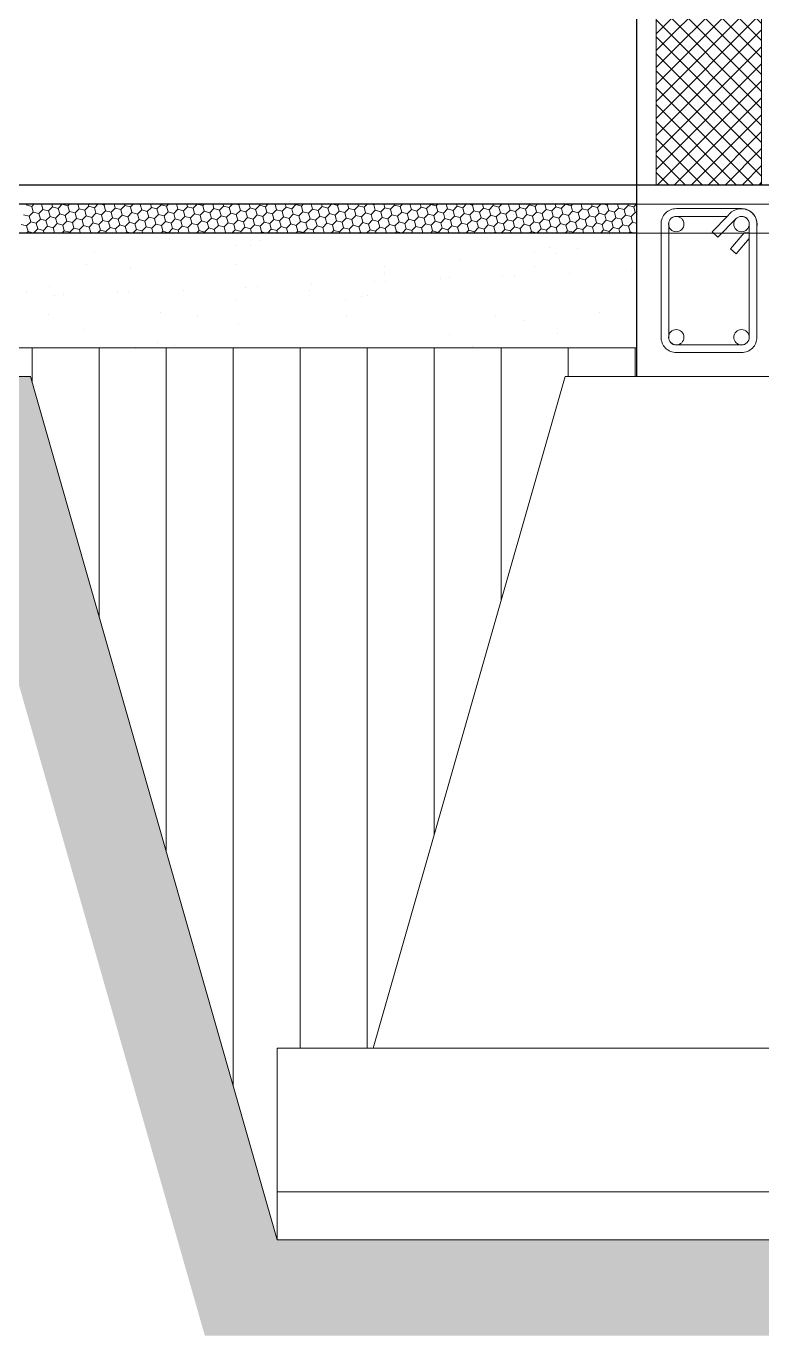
# Model space of a CAD drawing. Header units: millimetres. Extents: x -12161372 to 46643, y -9506984 to 15358.
# Drawn here: x 35106 to 35182.7, y 4065.6 to 4202.1 of the extents above; entities that cross this region are included whole.
import ezdxf

# ---------------------------------------------------------------- set-up
doc = ezdxf.new("R2010")
doc.units = ezdxf.units.MM
for name, color, linetype, lineweight in [('as', 7, 'Continuous', 0), ('bata', 249, 'Continuous', 9), ('detail balok', 7, 'Continuous', 9), ('dinding', 110, 'Continuous', 9), ('pondasi', 7, 'Continuous', 13)]:
    doc.layers.add(name, color=color, linetype=linetype, lineweight=lineweight)
doc.layers.add('NOITHAT', color=21, linetype='Continuous')
doc.layers.add('sloof', color=7, linetype='Continuous')

# ---------------------------------------------------------------- blocks, each defined once
blk = doc.blocks.new('*U171')
h = blk.add_hatch()
h.set_pattern_fill('ANSI37', color=256, scale=10)
h.set_pattern_definition([(45, (0, -112.2057), (-0.88388348, 0.88388348), []), (135, (0, -112.2057), (-0.88388348, -0.88388348), [])])
h.paths.add_polyline_path([(-12037.03, 6544.72), (-12026.03, 6544.72), (-12026.03, 6564.72), (-12037.03, 6564.72)])
at = {"layer": 'bata'}
blk.add_lwpolyline([(-12037.03, 6544.72), (-12037.03, 6564.72), (-12026.03, 6564.72), (-12026.03, 6544.72)], close=True, dxfattribs=at)
at = {"layer": 'dinding'}
blk.add_lwpolyline([(-12039.03, 6544.72), (-12039.03, 6564.72), (-12024.03, 6564.72), (-12024.03, 6544.72)], close=True, dxfattribs=at)

msp = doc.modelspace()

# ---------------------------------------------------------------- hatches: boundary and pattern name
at = {"layer": 'pondasi', "ltscale": 10}
h = msp.add_hatch(dxfattribs=at)
h.set_pattern_fill('AR-PARQ1', color=256, scale=0.07)
h.set_pattern_definition([(90, (0, 1661.965), (-21.336, 21.336), [21.336, -21.336]), (90, (3.556, 1661.965), (-21.336, 21.336), [21.336, -21.336]), (90, (7.112, 1661.965), (-21.336, 21.336), [21.336, -21.336]), (90, (10.668, 1661.965), (-21.336, 21.336), [21.336, -21.336]), (90, (14.224, 1661.965), (-21.336, 21.336), [21.336, -21.336]), (90, (17.78, 1661.965), (-21.336, 21.336), [21.336, -21.336]), (90, (21.336, 1661.965), (-21.336, 21.336), [21.336, -21.336]), (0, (0, 1683.3), (21.336, -21.336), [21.336, -21.336]), (0, (0, 1686.857), (21.336, -21.336), [21.336, -21.336]), (0, (0, 1690.413), (21.336, -21.336), [21.336, -21.336]), (0, (0, 1693.969), (21.336, -21.336), [21.336, -21.336]), (0, (0, 1697.525), (21.336, -21.336), [21.336, -21.336]), (0, (0, 1701.08), (21.336, -21.336), [21.336, -21.336]), (0, (0, 1704.637), (21.336, -21.336), [21.336, -21.336])])
h.paths.add_polyline_path([(33999.66, 4075.56), (33999.66, 4065.56), (34059.703, 4065.56), (34085.417, 4155.56), (34213.826, 4155.56), (34239.54, 4065.56), (34344.626, 4065.56), (34370.34, 4155.56), (34513.903, 4155.56), (34539.617, 4065.56), (34644.703, 4065.56), (34670.417, 4155.56), (34813.903, 4155.56), (34839.617, 4065.56), (34944.703, 4065.56), (34970.417, 4155.56), (35098.903, 4155.56), (35124.617, 4065.56), (35229.703, 4065.56), (35263.589, 4185.56), (35253.589, 4185.56), (35222.16, 4075.56), (35132.16, 4075.56), (35106.446, 4165.56), (34962.874, 4165.56), (34937.16, 4075.56), (34847.16, 4075.56), (34821.446, 4165.56), (34662.874, 4165.56), (34637.16, 4075.56), (34547.16, 4075.56), (34521.446, 4165.56), (34362.797, 4165.56), (34337.083, 4075.56), (34247.083, 4075.56), (34221.369, 4165.56), (34077.874, 4165.56), (34052.16, 4075.56)])
h.paths.add_polyline_path([(33932.137, 4180.641), (33932.056, 4180.56), (33932.16, 4180.56)])
h = msp.add_hatch(dxfattribs=at)
h.set_pattern_fill('ANSI31', color=256, scale=2.2, angle=45)
h.set_pattern_definition([(90, (0, 1661.965), (-6.985, 9e-16), [])])
h.paths.add_polyline_path([(35132.16, 4075.56), (35132.16, 4095.56), (35142.16, 4095.56), (35162.16, 4165.56), (35169.66, 4165.56), (35169.66, 4168.56), (34899.66, 4168.56), (34899.66, 4165.56), (34907.16, 4165.56), (34927.16, 4095.56), (34937.16, 4095.56), (34937.16, 4075.56), (34962.874, 4165.56), (35106.446, 4165.56)])
h.paths.add_polyline_path([(35248.732, 4168.56), (35184.66, 4168.56), (35184.66, 4165.56), (35192.16, 4165.56), (35212.16, 4095.56), (35222.16, 4095.56), (35222.16, 4075.56)])
h.paths.add_polyline_path([(34847.16, 4075.56), (34847.16, 4095.56), (34857.16, 4095.56), (34877.16, 4165.56), (34884.66, 4165.56), (34884.66, 4168.56), (34599.66, 4168.56), (34599.66, 4165.56), (34607.16, 4165.56), (34627.16, 4095.56), (34637.16, 4095.56), (34637.16, 4075.56), (34662.874, 4165.56), (34821.446, 4165.56)])
h.paths.add_polyline_path([(34299.583, 4168.56), (34299.583, 4165.56), (34307.083, 4165.56), (34327.083, 4095.56), (34337.083, 4095.56), (34337.083, 4075.56), (34362.797, 4165.56), (34521.446, 4165.56), (34547.16, 4075.56), (34547.16, 4095.56), (34557.16, 4095.56), (34577.16, 4165.56), (34584.66, 4165.56), (34584.66, 4168.56)])
h.paths.add_polyline_path([(34247.083, 4075.56), (34247.083, 4095.56), (34257.083, 4095.56), (34277.083, 4165.56), (34284.583, 4165.56), (34284.583, 4168.56), (34014.66, 4168.56), (34014.66, 4165.56), (34022.16, 4165.56), (34042.16, 4095.56), (34052.16, 4095.56), (34052.16, 4075.56), (34077.874, 4165.56), (34221.369, 4165.56)])

# ---------------------------------------------------------------- linework, layer by layer
at = {"layer": 'as', "ltscale": 10}
for p, q in [((35169.66, 4185.56), (35169.66, 4406.717)), ((35179.143, 4182.304), (35177.508, 4180.662)), ((35179.974, 4182.004), (35178.075, 4180.097)), ((35177.508, 4180.662), (35178.075, 4180.097)), ((35180.842, 4180.56), (35179.398, 4178.875)), ((35181.368, 4179.945), (35180.005, 4178.354)), ((35180.005, 4178.354), (35179.398, 4178.875)), ((35106.446, 4165.56), (35132.16, 4075.56)), ((35162.16, 4165.56), (35142.16, 4095.56)), ((35162.16, 4165.56), (35192.16, 4165.56)), ((35222.16, 4095.56), (35132.16, 4095.56)), ((35132.16, 4095.56), (35132.16, 4075.56)), ((35142.16, 4095.56), (35212.16, 4095.56)), ((35132.16, 4080.56), (35222.16, 4080.56)), ((35132.16, 4075.56), (35222.16, 4075.56))]:
    msp.add_line(p, q, dxfattribs=at)
msp.add_lwpolyline([(35171.16, 4185.56), (35169.66, 4185.56), (35169.66, 4165.56), (35184.66, 4165.56), (35184.66, 4185.56), (35183.16, 4185.56)], dxfattribs=at)
msp.add_lwpolyline([(35180.568, 4183.068), (35173.768, 4183.068, 0.4142136), (35172.168, 4181.468), (35172.168, 4169.668, 0.4142136), (35173.768, 4168.068), (35180.568, 4168.068, 0.4142136), (35182.168, 4169.668), (35182.168, 4181.468, 0.4142136)], format="xyb", close=True, dxfattribs=at)
msp.add_lwpolyline([(35179.108, 4182.268), (35173.768, 4182.268, 0.4142136), (35172.968, 4181.468), (35172.968, 4169.668, 0.4142136), (35173.768, 4168.868), (35180.568, 4168.868, 0.4142136), (35181.368, 4169.668), (35181.368, 4181.468, 0.4142136), (35180.568, 4182.268)], format="xyb", dxfattribs=at)
for centre in [(35173.76, 4181.46), (35180.56, 4181.46), (35180.56, 4181.46), (35173.76, 4169.66), (35180.56, 4169.66)]:
    msp.add_circle(centre, 0.8, dxfattribs=at)
msp.add_arc((35180.537, 4181.414), 1.653, 350.61438, 147.43804, dxfattribs=at)
at = {"layer": 'detail balok', "ltscale": 10}
for p, q in [((34167.169, 4185.521), (36929.482, 4185.521)), ((34898.16, 4185.56), (35171.16, 4185.56)), ((34599.66, 4183.521), (36929.482, 4183.521)), ((34899.66, 4183.56), (35169.66, 4183.56)), ((34599.66, 4180.521), (36929.482, 4180.521)), ((34899.66, 4180.56), (35169.66, 4180.56)), ((35180.842, 4180.56), (35181.368, 4180.56)), ((34899.66, 4168.56), (35169.66, 4168.56))]:
    msp.add_line(p, q, dxfattribs=at)
at = {"layer": 'NOITHAT', "ltscale": 10}
msp.add_line((35169.66, 4165.56), (35169.66, 4985.56), dxfattribs=at)
at = {"layer": 'pondasi', "ltscale": 10}
for p, q in [((35106.571, 4183.295), (35105.989, 4183.451)), ((35106.571, 4183.295), (35106.836, 4183.56)), ((35107.737, 4182.983), (35107.582, 4183.56)), ((35108.746, 4183.253), (35108.664, 4183.56)), ((35109.329, 4183.097), (35109.755, 4183.524)), ((35109.755, 4183.524), (35109.746, 4183.56)), ((35110.338, 4183.368), (35109.755, 4183.524)), ((35110.338, 4183.368), (35110.53, 4183.56)), ((35110.494, 4182.785), (35110.338, 4183.368)), ((35111.503, 4183.055), (35111.368, 4183.56)), ((35112.086, 4182.899), (35112.513, 4183.326)), ((35112.513, 4183.326), (35112.45, 4183.56)), ((35113.095, 4183.17), (35112.513, 4183.326)), ((35113.095, 4183.17), (35113.485, 4183.56)), ((35114.105, 4183.44), (35113.659, 4183.56)), ((35114.105, 4183.44), (35114.224, 4183.56)), ((35114.261, 4182.857), (35114.105, 4183.44)), ((35115.27, 4183.128), (35115.154, 4183.56)), ((35115.853, 4182.972), (35116.279, 4183.398)), ((35116.279, 4183.398), (35116.236, 4183.56)), ((35116.862, 4183.242), (35116.279, 4183.398)), ((35116.862, 4183.242), (35117.179, 4183.56)), ((35117.871, 4183.513), (35117.696, 4183.56)), ((35117.871, 4183.513), (35117.918, 4183.56)), ((35118.027, 4182.93), (35117.871, 4183.513)), ((35119.037, 4183.2), (35118.94, 4183.56)), ((35119.619, 4183.044), (35120.046, 4183.471)), ((35120.046, 4183.471), (35120.022, 4183.56)), ((35120.629, 4183.315), (35120.046, 4183.471)), ((35120.629, 4183.315), (35120.873, 4183.56)), ((35121.794, 4183.002), (35121.645, 4183.56)), ((35122.803, 4183.273), (35122.726, 4183.56)), ((35123.386, 4183.117), (35123.812, 4183.543)), ((35123.812, 4183.543), (35123.808, 4183.56)), ((35124.395, 4183.387), (35123.812, 4183.543)), ((35124.395, 4183.387), (35124.568, 4183.56)), ((35124.551, 4182.804), (35124.395, 4183.387)), ((35125.56, 4183.075), (35125.431, 4183.56)), ((35126.143, 4182.919), (35126.57, 4183.345)), ((35126.57, 4183.345), (35126.512, 4183.56)), ((35127.153, 4183.189), (35126.57, 4183.345)), ((35127.152, 4183.189), (35127.523, 4183.56)), ((35128.162, 4183.46), (35127.788, 4183.56)), ((35128.162, 4183.46), (35128.262, 4183.56)), ((35128.318, 4182.877), (35128.162, 4183.46)), ((35129.327, 4183.147), (35129.217, 4183.56)), ((35129.91, 4182.991), (35130.336, 4183.418)), ((35130.336, 4183.418), (35130.298, 4183.56)), ((35130.919, 4183.262), (35130.336, 4183.418)), ((35130.919, 4183.262), (35131.217, 4183.56)), ((35131.928, 4183.532), (35131.825, 4183.56)), ((35131.928, 4183.532), (35131.956, 4183.56)), ((35132.084, 4182.949), (35131.928, 4183.532)), ((35133.094, 4183.22), (35133.003, 4183.56)), ((35133.676, 4183.064), (35134.103, 4183.49)), ((35134.103, 4183.49), (35134.084, 4183.56)), ((35134.686, 4183.334), (35134.103, 4183.49)), ((35134.686, 4183.334), (35134.911, 4183.56)), ((35134.842, 4182.751), (35134.686, 4183.334)), ((35135.851, 4183.022), (35135.707, 4183.56)), ((35136.86, 4183.292), (35136.789, 4183.56)), ((35137.443, 4183.136), (35137.866, 4183.56)), ((35138.452, 4183.406), (35137.881, 4183.56)), ((35138.452, 4183.407), (35138.605, 4183.56)), ((35138.608, 4182.824), (35138.452, 4183.406)), ((35139.618, 4183.094), (35139.493, 4183.56)), ((35140.2, 4182.938), (35140.627, 4183.365)), ((35140.627, 4183.365), (35140.575, 4183.56)), ((35141.21, 4183.209), (35140.627, 4183.365)), ((35141.21, 4183.209), (35141.561, 4183.56)), ((35142.219, 4183.479), (35141.918, 4183.56)), ((35142.219, 4183.479), (35142.299, 4183.56)), ((35142.375, 4182.896), (35142.219, 4183.479)), ((35143.384, 4183.167), (35143.279, 4183.56)), ((35143.967, 4183.011), (35144.394, 4183.437)), ((35144.393, 4183.437), (35144.361, 4183.56)), ((35144.976, 4183.281), (35144.394, 4183.437)), ((35144.976, 4183.281), (35145.255, 4183.56)), ((35145.986, 4183.551), (35145.955, 4183.56)), ((35145.985, 4183.552), (35145.994, 4183.56)), ((35146.142, 4182.969), (35145.985, 4183.551)), ((35147.151, 4183.239), (35147.065, 4183.56)), ((35147.734, 4183.083), (35148.16, 4183.51)), ((35148.16, 4183.51), (35148.147, 4183.56)), ((35148.743, 4183.353), (35148.16, 4183.51)), ((35148.743, 4183.354), (35148.949, 4183.56)), ((35148.899, 4182.771), (35148.743, 4183.353)), ((35149.908, 4183.041), (35149.769, 4183.56)), ((35150.917, 4183.312), (35150.851, 4183.56)), ((35151.5, 4183.156), (35151.904, 4183.56)), ((35152.509, 4183.426), (35152.01, 4183.56)), ((35152.509, 4183.426), (35152.643, 4183.56)), ((35152.665, 4182.843), (35152.509, 4183.426)), ((35153.675, 4183.114), (35153.555, 4183.56)), ((35154.257, 4182.958), (35154.684, 4183.384)), ((35154.684, 4183.384), (35154.637, 4183.56)), ((35155.267, 4183.228), (35154.684, 4183.384)), ((35155.267, 4183.228), (35155.598, 4183.56)), ((35156.276, 4183.498), (35156.047, 4183.56)), ((35156.276, 4183.498), (35156.337, 4183.56)), ((35156.432, 4182.916), (35156.276, 4183.498)), ((35157.441, 4183.186), (35157.341, 4183.56)), ((35158.024, 4183.03), (35158.451, 4183.457)), ((35158.451, 4183.457), (35158.423, 4183.56)), ((35159.033, 4183.3), (35158.451, 4183.457)), ((35159.033, 4183.301), (35159.292, 4183.56)), ((35160.199, 4182.988), (35160.046, 4183.56)), ((35161.208, 4183.259), (35161.127, 4183.56)), ((35161.791, 4183.103), (35162.217, 4183.529)), ((35162.217, 4183.529), (35162.209, 4183.56)), ((35162.8, 4183.373), (35162.217, 4183.529)), ((35162.8, 4183.373), (35162.987, 4183.56)), ((35162.956, 4182.79), (35162.8, 4183.373)), ((35163.965, 4183.061), (35163.832, 4183.56)), ((35164.548, 4182.905), (35164.975, 4183.331)), ((35164.975, 4183.331), (35164.913, 4183.56)), ((35165.557, 4183.175), (35164.975, 4183.331)), ((35165.557, 4183.175), (35165.942, 4183.56)), ((35166.567, 4183.445), (35166.14, 4183.56)), ((35166.723, 4182.863), (35166.566, 4183.445)), ((35166.567, 4183.445), (35166.681, 4183.56)), ((35167.732, 4183.133), (35167.618, 4183.56)), ((35168.315, 4182.977), (35168.741, 4183.404)), ((35168.741, 4183.403), (35168.699, 4183.56)), ((35169.324, 4183.247), (35168.741, 4183.403)), ((35169.324, 4183.247), (35169.636, 4183.56)), ((35106.301, 4182.286), (35105.718, 4182.442)), ((35106.301, 4182.286), (35106.728, 4182.713)), ((35106.457, 4181.703), (35106.301, 4182.286)), ((35106.727, 4182.712), (35106.571, 4183.295)), ((35107.31, 4182.556), (35106.728, 4182.712)), ((35107.04, 4181.547), (35107.466, 4181.974)), ((35107.31, 4182.556), (35107.737, 4182.983)), ((35107.466, 4181.974), (35107.31, 4182.556)), ((35108.049, 4181.818), (35107.466, 4181.974)), ((35108.32, 4182.827), (35107.737, 4182.983)), ((35108.049, 4181.818), (35108.476, 4182.244)), ((35108.319, 4182.827), (35108.746, 4183.253)), ((35108.476, 4182.244), (35108.319, 4182.827)), ((35109.058, 4182.088), (35108.476, 4182.244)), ((35109.329, 4183.097), (35108.746, 4183.253)), ((35109.058, 4182.088), (35109.485, 4182.515)), ((35109.214, 4181.505), (35109.058, 4182.088)), ((35109.485, 4182.515), (35109.329, 4183.097)), ((35110.068, 4182.358), (35109.485, 4182.515)), ((35110.224, 4181.776), (35110.067, 4182.358)), ((35110.068, 4182.359), (35110.494, 4182.785)), ((35111.077, 4182.629), (35110.494, 4182.785)), ((35110.806, 4181.62), (35111.233, 4182.046)), ((35111.077, 4182.629), (35111.503, 4183.055)), ((35111.233, 4182.046), (35111.077, 4182.629)), ((35111.816, 4181.89), (35111.233, 4182.046)), ((35112.086, 4182.899), (35111.503, 4183.055)), ((35111.816, 4181.89), (35112.242, 4182.317)), ((35112.242, 4182.317), (35112.086, 4182.899)), ((35112.825, 4182.16), (35112.242, 4182.317)), ((35112.825, 4182.161), (35113.251, 4182.587)), ((35112.981, 4181.578), (35112.825, 4182.16)), ((35113.251, 4182.587), (35113.095, 4183.17)), ((35113.834, 4182.431), (35113.252, 4182.587)), ((35113.834, 4182.431), (35114.261, 4182.858)), ((35113.99, 4181.848), (35113.834, 4182.431)), ((35114.843, 4182.701), (35114.261, 4182.857)), ((35114.573, 4181.692), (35115, 4182.119)), ((35114.843, 4182.701), (35115.27, 4183.128)), ((35114.999, 4182.119), (35114.843, 4182.701)), ((35115.582, 4181.962), (35115, 4182.119)), ((35115.853, 4182.972), (35115.27, 4183.128)), ((35115.582, 4181.963), (35116.009, 4182.389)), ((35115.738, 4181.38), (35115.582, 4181.962)), ((35116.009, 4182.389), (35115.853, 4182.972)), ((35116.592, 4182.233), (35116.009, 4182.389)), ((35116.748, 4181.65), (35116.591, 4182.233)), ((35116.592, 4182.233), (35117.018, 4182.66)), ((35117.018, 4182.659), (35116.862, 4183.242)), ((35117.601, 4182.503), (35117.018, 4182.659)), ((35117.601, 4182.503), (35118.027, 4182.93)), ((35117.757, 4181.921), (35117.601, 4182.503)), ((35118.61, 4182.774), (35118.027, 4182.93)), ((35118.34, 4181.765), (35118.766, 4182.191)), ((35118.61, 4182.774), (35119.037, 4183.2)), ((35118.766, 4182.191), (35118.61, 4182.774)), ((35119.349, 4182.035), (35118.766, 4182.191)), ((35119.619, 4183.044), (35119.037, 4183.2)), ((35119.349, 4182.035), (35119.775, 4182.462)), ((35119.505, 4181.452), (35119.349, 4182.035)), ((35119.775, 4182.461), (35119.619, 4183.044)), ((35120.358, 4182.305), (35119.775, 4182.461)), ((35120.358, 4182.305), (35120.785, 4182.732)), ((35120.514, 4181.723), (35120.358, 4182.305)), ((35120.785, 4182.732), (35120.628, 4183.315)), ((35121.367, 4182.576), (35120.785, 4182.732)), ((35121.097, 4181.567), (35121.523, 4181.993)), ((35121.367, 4182.576), (35121.794, 4183.002)), ((35121.523, 4181.993), (35121.367, 4182.576)), ((35122.106, 4181.837), (35121.524, 4181.993)), ((35122.377, 4182.846), (35121.794, 4183.002)), ((35122.106, 4181.837), (35122.533, 4182.264)), ((35122.377, 4182.846), (35122.803, 4183.273)), ((35122.533, 4182.264), (35122.377, 4182.846)), ((35123.115, 4182.107), (35122.533, 4182.264)), ((35123.386, 4183.117), (35122.803, 4183.273)), ((35123.115, 4182.107), (35123.542, 4182.534)), ((35123.271, 4181.525), (35123.115, 4182.107)), ((35123.542, 4182.534), (35123.386, 4183.117)), ((35124.125, 4182.378), (35123.542, 4182.534)), ((35124.125, 4182.378), (35124.551, 4182.804)), ((35124.281, 4181.795), (35124.125, 4182.378)), ((35125.134, 4182.648), (35124.551, 4182.804)), ((35124.864, 4181.639), (35125.29, 4182.066)), ((35125.134, 4182.648), (35125.561, 4183.075)), ((35125.29, 4182.066), (35125.134, 4182.648)), ((35125.873, 4181.909), (35125.29, 4182.066)), ((35126.143, 4182.919), (35125.561, 4183.075)), ((35125.873, 4181.91), (35126.299, 4182.336)), ((35126.299, 4182.336), (35126.143, 4182.919)), ((35126.882, 4182.18), (35126.299, 4182.336)), ((35126.882, 4182.18), (35127.309, 4182.607)), ((35127.038, 4181.597), (35126.882, 4182.18)), ((35127.309, 4182.606), (35127.152, 4183.189)), ((35127.891, 4182.45), (35127.309, 4182.606)), ((35127.891, 4182.45), (35128.318, 4182.877)), ((35128.047, 4181.868), (35127.891, 4182.45)), ((35128.901, 4182.721), (35128.318, 4182.877)), ((35128.63, 4181.712), (35129.057, 4182.138)), ((35129.057, 4182.138), (35128.9, 4182.721)), ((35128.901, 4182.721), (35129.327, 4183.147)), ((35129.639, 4181.982), (35129.057, 4182.138)), ((35129.91, 4182.991), (35129.327, 4183.147)), ((35129.639, 4181.982), (35130.066, 4182.409)), ((35129.795, 4181.399), (35129.639, 4181.982)), ((35130.066, 4182.408), (35129.91, 4182.991)), ((35130.649, 4182.252), (35130.066, 4182.408)), ((35130.649, 4182.252), (35131.075, 4182.679)), ((35130.805, 4181.67), (35130.649, 4182.252)), ((35131.075, 4182.679), (35130.919, 4183.262)), ((35131.658, 4182.523), (35131.075, 4182.679)), ((35131.658, 4182.523), (35132.084, 4182.949)), ((35131.814, 4181.94), (35131.658, 4182.523)), ((35132.667, 4182.793), (35132.085, 4182.949)), ((35132.397, 4181.784), (35132.823, 4182.211)), ((35132.667, 4182.793), (35133.094, 4183.22)), ((35132.823, 4182.21), (35132.667, 4182.793)), ((35133.406, 4182.054), (35132.823, 4182.21)), ((35133.676, 4183.064), (35133.094, 4183.22)), ((35133.406, 4182.054), (35133.833, 4182.481)), ((35133.562, 4181.472), (35133.406, 4182.054)), ((35133.832, 4182.481), (35133.676, 4183.064)), ((35134.415, 4182.325), (35133.833, 4182.481)), ((35134.415, 4182.325), (35134.842, 4182.751)), ((35134.571, 4181.742), (35134.415, 4182.325)), ((35135.425, 4182.595), (35134.842, 4182.751)), ((35135.154, 4181.586), (35135.581, 4182.013)), ((35135.424, 4182.595), (35135.851, 4183.022)), ((35135.581, 4182.012), (35135.424, 4182.595)), ((35136.163, 4181.856), (35135.581, 4182.012)), ((35136.434, 4182.866), (35135.851, 4183.022)), ((35136.163, 4181.856), (35136.59, 4182.283)), ((35136.434, 4182.866), (35136.86, 4183.292)), ((35136.59, 4182.283), (35136.434, 4182.866)), ((35137.173, 4182.127), (35136.59, 4182.283)), ((35137.443, 4183.136), (35136.86, 4183.292)), ((35137.173, 4182.127), (35137.599, 4182.553)), ((35137.329, 4181.544), (35137.173, 4182.127)), ((35137.599, 4182.553), (35137.443, 4183.136)), ((35138.182, 4182.397), (35137.599, 4182.553)), ((35138.182, 4182.397), (35138.608, 4182.824)), ((35138.338, 4181.815), (35138.182, 4182.397)), ((35139.191, 4182.668), (35138.608, 4182.824)), ((35138.921, 4181.659), (35139.347, 4182.085)), ((35139.191, 4182.668), (35139.618, 4183.094)), ((35139.347, 4182.085), (35139.191, 4182.668)), ((35139.93, 4181.929), (35139.347, 4182.085)), ((35140.2, 4182.938), (35139.618, 4183.094)), ((35139.93, 4181.929), (35140.356, 4182.355)), ((35140.356, 4182.355), (35140.2, 4182.938)), ((35140.939, 4182.199), (35140.357, 4182.355)), ((35140.939, 4182.199), (35141.366, 4182.626)), ((35141.095, 4181.617), (35140.939, 4182.199)), ((35141.366, 4182.626), (35141.21, 4183.209)), ((35141.948, 4182.47), (35141.366, 4182.626)), ((35141.948, 4182.47), (35142.375, 4182.896)), ((35142.104, 4181.887), (35141.948, 4182.47)), ((35142.958, 4182.74), (35142.375, 4182.896)), ((35142.687, 4181.731), (35143.114, 4182.158)), ((35142.958, 4182.74), (35143.384, 4183.167)), ((35143.114, 4182.157), (35142.958, 4182.74)), ((35143.697, 4182.001), (35143.114, 4182.157)), ((35143.967, 4183.011), (35143.384, 4183.167)), ((35143.853, 4181.419), (35143.696, 4182.001)), ((35143.697, 4182.001), (35144.123, 4182.428)), ((35144.123, 4182.428), (35143.967, 4183.011)), ((35144.706, 4182.272), (35144.123, 4182.428)), ((35144.706, 4182.272), (35145.132, 4182.698)), ((35144.862, 4181.689), (35144.706, 4182.272)), ((35145.132, 4182.698), (35144.976, 4183.281)), ((35145.715, 4182.542), (35145.132, 4182.698)), ((35145.445, 4181.533), (35145.871, 4181.96)), ((35145.715, 4182.542), (35146.142, 4182.969)), ((35145.871, 4181.959), (35145.715, 4182.542)), ((35146.454, 4181.803), (35145.871, 4181.959)), ((35146.724, 4182.813), (35146.142, 4182.969)), ((35146.454, 4181.803), (35146.88, 4182.23)), ((35146.724, 4182.813), (35147.151, 4183.239)), ((35146.88, 4182.23), (35146.724, 4182.813)), ((35147.463, 4182.074), (35146.88, 4182.23)), ((35147.734, 4183.083), (35147.151, 4183.239)), ((35147.463, 4182.074), (35147.89, 4182.5)), ((35147.619, 4181.491), (35147.463, 4182.074)), ((35147.89, 4182.5), (35147.733, 4183.083)), ((35148.472, 4182.344), (35147.89, 4182.5)), ((35148.472, 4182.344), (35148.899, 4182.771)), ((35148.628, 4181.761), (35148.472, 4182.344)), ((35149.482, 4182.615), (35148.899, 4182.771)), ((35149.211, 4181.605), (35149.638, 4182.032)), ((35149.482, 4182.615), (35149.908, 4183.041)), ((35149.638, 4182.032), (35149.482, 4182.615)), ((35150.221, 4181.876), (35149.638, 4182.032)), ((35150.491, 4182.885), (35149.908, 4183.041)), ((35150.22, 4181.876), (35150.647, 4182.302)), ((35150.491, 4182.885), (35150.917, 4183.312)), ((35150.647, 4182.302), (35150.491, 4182.885)), ((35151.23, 4182.146), (35150.647, 4182.302)), ((35151.5, 4183.155), (35150.918, 4183.312)), ((35151.23, 4182.146), (35151.656, 4182.573)), ((35151.386, 4181.564), (35151.23, 4182.146)), ((35151.656, 4182.573), (35151.5, 4183.155)), ((35152.239, 4182.417), (35151.656, 4182.573)), ((35152.239, 4182.417), (35152.666, 4182.843)), ((35152.395, 4181.834), (35152.239, 4182.417)), ((35153.248, 4182.687), (35152.666, 4182.843)), ((35152.978, 4181.678), (35153.404, 4182.104)), ((35153.248, 4182.687), (35153.675, 4183.114)), ((35153.404, 4182.104), (35153.248, 4182.687)), ((35153.987, 4181.948), (35153.404, 4182.104)), ((35154.258, 4182.957), (35153.675, 4183.114)), ((35153.987, 4181.948), (35154.414, 4182.375)), ((35154.414, 4182.375), (35154.257, 4182.957)), ((35154.996, 4182.219), (35154.414, 4182.375)), ((35154.996, 4182.219), (35155.423, 4182.645)), ((35155.152, 4181.636), (35154.996, 4182.219)), ((35155.423, 4182.645), (35155.267, 4183.228)), ((35156.006, 4182.489), (35155.423, 4182.645)), ((35156.162, 4181.906), (35156.005, 4182.489)), ((35156.006, 4182.489), (35156.432, 4182.916)), ((35157.015, 4182.76), (35156.432, 4182.916)), ((35156.744, 4181.75), (35157.171, 4182.177)), ((35157.015, 4182.76), (35157.441, 4183.186)), ((35157.171, 4182.177), (35157.015, 4182.76)), ((35157.754, 4182.021), (35157.171, 4182.177)), ((35158.024, 4183.03), (35157.441, 4183.186)), ((35157.754, 4182.021), (35158.18, 4182.447)), ((35157.91, 4181.438), (35157.754, 4182.021)), ((35158.18, 4182.447), (35158.024, 4183.03)), ((35158.763, 4182.291), (35158.18, 4182.447)), ((35158.763, 4182.291), (35159.189, 4182.718)), ((35158.919, 4181.708), (35158.763, 4182.291)), ((35159.189, 4182.718), (35159.033, 4183.3)), ((35159.772, 4182.562), (35159.19, 4182.718)), ((35159.502, 4181.552), (35159.928, 4181.979)), ((35159.772, 4182.562), (35160.199, 4182.988)), ((35159.928, 4181.979), (35159.772, 4182.562)), ((35160.511, 4181.823), (35159.928, 4181.979)), ((35160.781, 4182.832), (35160.199, 4182.988)), ((35160.511, 4181.823), (35160.938, 4182.249)), ((35160.781, 4182.832), (35161.208, 4183.259)), ((35160.937, 4182.249), (35160.781, 4182.832)), ((35161.52, 4182.093), (35160.938, 4182.249)), ((35161.791, 4183.102), (35161.208, 4183.259)), ((35161.52, 4182.093), (35161.947, 4182.52)), ((35161.676, 4181.51), (35161.52, 4182.093)), ((35161.947, 4182.52), (35161.791, 4183.102)), ((35162.53, 4182.364), (35161.947, 4182.52)), ((35162.686, 4181.781), (35162.529, 4182.364)), ((35162.53, 4182.364), (35162.956, 4182.79)), ((35163.539, 4182.634), (35162.956, 4182.79)), ((35163.268, 4181.625), (35163.695, 4182.051)), ((35163.539, 4182.634), (35163.965, 4183.061)), ((35163.695, 4182.051), (35163.539, 4182.634)), ((35164.278, 4181.895), (35163.695, 4182.051)), ((35164.548, 4182.904), (35163.965, 4183.061)), ((35164.278, 4181.895), (35164.704, 4182.322)), ((35164.704, 4182.322), (35164.548, 4182.904)), ((35165.287, 4182.166), (35164.704, 4182.322)), ((35165.287, 4182.166), (35165.713, 4182.592)), ((35165.443, 4181.583), (35165.287, 4182.166)), ((35165.713, 4182.592), (35165.557, 4183.175)), ((35166.296, 4182.436), (35165.713, 4182.592)), ((35166.296, 4182.436), (35166.723, 4182.863)), ((35166.452, 4181.853), (35166.296, 4182.436)), ((35167.305, 4182.706), (35166.723, 4182.863)), ((35167.035, 4181.697), (35167.461, 4182.124)), ((35167.305, 4182.707), (35167.732, 4183.133)), ((35167.461, 4182.124), (35167.305, 4182.706)), ((35168.044, 4181.968), (35167.462, 4182.124)), ((35168.315, 4182.977), (35167.732, 4183.133)), ((35168.044, 4181.968), (35168.471, 4182.394)), ((35168.2, 4181.385), (35168.044, 4181.968)), ((35168.471, 4182.394), (35168.315, 4182.977)), ((35169.054, 4182.238), (35168.471, 4182.394)), ((35169.053, 4182.238), (35169.48, 4182.665)), ((35169.21, 4181.655), (35169.053, 4182.238)), ((35169.48, 4182.665), (35169.324, 4183.247)), ((35169.66, 4182.616), (35169.48, 4182.665)), ((35106.031, 4181.277), (35105.448, 4181.433)), ((35106.187, 4180.694), (35106.03, 4181.277)), ((35106.031, 4181.277), (35106.457, 4181.703)), ((35106.052, 4180.56), (35106.187, 4180.694)), ((35106.688, 4180.56), (35106.187, 4180.694)), ((35107.04, 4181.547), (35106.457, 4181.703)), ((35106.791, 4180.56), (35107.196, 4180.965)), ((35107.196, 4180.964), (35107.04, 4181.547)), ((35107.779, 4180.808), (35107.196, 4180.964)), ((35107.779, 4180.808), (35108.205, 4181.235)), ((35107.845, 4180.56), (35107.779, 4180.808)), ((35108.205, 4181.235), (35108.049, 4181.818)), ((35108.788, 4181.079), (35108.205, 4181.235)), ((35108.788, 4181.079), (35109.214, 4181.505)), ((35108.927, 4180.56), (35108.788, 4181.079)), ((35109.797, 4181.349), (35109.214, 4181.505)), ((35109.746, 4180.56), (35109.953, 4180.767)), ((35109.797, 4181.349), (35110.224, 4181.776)), ((35109.953, 4180.766), (35109.797, 4181.349)), ((35110.536, 4180.61), (35109.953, 4180.766)), ((35110.806, 4181.62), (35110.224, 4181.776)), ((35110.536, 4180.61), (35110.963, 4181.037)), ((35110.549, 4180.56), (35110.536, 4180.61)), ((35110.962, 4181.037), (35110.806, 4181.62)), ((35111.545, 4180.881), (35110.963, 4181.037)), ((35111.545, 4180.881), (35111.972, 4181.307)), ((35111.631, 4180.56), (35111.545, 4180.881)), ((35111.972, 4181.307), (35111.816, 4181.89)), ((35112.555, 4181.151), (35111.972, 4181.307)), ((35112.554, 4181.151), (35112.981, 4181.578)), ((35112.711, 4180.568), (35112.554, 4181.151)), ((35113.564, 4181.422), (35112.981, 4181.578)), ((35113.44, 4180.56), (35113.72, 4180.839)), ((35113.564, 4181.422), (35113.99, 4181.848)), ((35113.72, 4180.839), (35113.564, 4181.422)), ((35114.303, 4180.683), (35113.72, 4180.839)), ((35114.573, 4181.692), (35113.99, 4181.848)), ((35114.335, 4180.56), (35114.302, 4180.683)), ((35114.303, 4180.683), (35114.729, 4181.109)), ((35114.729, 4181.109), (35114.573, 4181.692)), ((35115.312, 4180.953), (35114.729, 4181.109)), ((35115.312, 4180.953), (35115.738, 4181.38)), ((35115.417, 4180.56), (35115.312, 4180.953)), ((35116.321, 4181.224), (35115.738, 4181.38)), ((35116.321, 4181.224), (35116.748, 4181.65)), ((35116.477, 4180.641), (35116.321, 4181.224)), ((35116.396, 4180.56), (35116.477, 4180.641)), ((35116.781, 4180.56), (35116.477, 4180.641)), ((35117.33, 4181.494), (35116.748, 4181.65)), ((35117.135, 4180.56), (35117.486, 4180.911)), ((35117.33, 4181.494), (35117.757, 4181.921)), ((35117.486, 4180.911), (35117.33, 4181.494)), ((35118.069, 4180.755), (35117.487, 4180.911)), ((35118.34, 4181.764), (35117.757, 4181.921)), ((35118.069, 4180.755), (35118.496, 4181.182)), ((35118.121, 4180.56), (35118.069, 4180.755)), ((35118.496, 4181.182), (35118.34, 4181.764)), ((35119.078, 4181.026), (35118.496, 4181.182)), ((35119.078, 4181.026), (35119.505, 4181.452)), ((35119.203, 4180.56), (35119.078, 4181.026)), ((35120.088, 4181.296), (35119.505, 4181.452)), ((35120.088, 4181.296), (35120.514, 4181.723)), ((35120.244, 4180.713), (35120.088, 4181.296)), ((35120.09, 4180.56), (35120.244, 4180.714)), ((35120.818, 4180.56), (35120.244, 4180.713)), ((35121.097, 4181.567), (35120.514, 4181.723)), ((35120.829, 4180.56), (35121.253, 4180.984)), ((35121.253, 4180.984), (35121.097, 4181.567)), ((35121.836, 4180.828), (35121.253, 4180.984)), ((35121.836, 4180.828), (35122.262, 4181.254)), ((35121.908, 4180.56), (35121.836, 4180.828)), ((35122.262, 4181.254), (35122.106, 4181.837)), ((35122.845, 4181.098), (35122.262, 4181.254)), ((35122.845, 4181.098), (35123.272, 4181.525)), ((35122.989, 4180.56), (35122.845, 4181.098)), ((35123.854, 4181.369), (35123.272, 4181.525)), ((35123.784, 4180.56), (35124.01, 4180.786)), ((35123.854, 4181.369), (35124.281, 4181.795)), ((35124.01, 4180.786), (35123.854, 4181.369)), ((35124.593, 4180.63), (35124.01, 4180.786)), ((35124.864, 4181.639), (35124.281, 4181.795)), ((35124.593, 4180.63), (35125.02, 4181.056)), ((35124.612, 4180.56), (35124.593, 4180.63)), ((35125.02, 4181.056), (35124.863, 4181.639)), ((35125.602, 4180.9), (35125.02, 4181.056)), ((35125.602, 4180.9), (35126.029, 4181.327)), ((35125.694, 4180.56), (35125.602, 4180.9)), ((35126.029, 4181.327), (35125.873, 4181.909)), ((35126.612, 4181.171), (35126.029, 4181.327)), ((35126.612, 4181.171), (35127.038, 4181.597)), ((35126.768, 4180.588), (35126.612, 4181.171)), ((35127.621, 4181.441), (35127.038, 4181.597)), ((35127.478, 4180.56), (35127.777, 4180.858)), ((35127.621, 4181.441), (35128.047, 4181.868)), ((35127.777, 4180.858), (35127.621, 4181.441)), ((35128.36, 4180.702), (35127.777, 4180.858)), ((35128.63, 4181.711), (35128.047, 4181.868)), ((35128.36, 4180.702), (35128.786, 4181.129)), ((35128.398, 4180.56), (35128.36, 4180.702)), ((35128.786, 4181.129), (35128.63, 4181.711)), ((35129.369, 4180.973), (35128.786, 4181.129)), ((35129.369, 4180.973), (35129.796, 4181.399)), ((35129.48, 4180.56), (35129.369, 4180.973)), ((35130.378, 4181.243), (35129.796, 4181.399)), ((35130.378, 4181.243), (35130.805, 4181.67)), ((35130.534, 4180.66), (35130.378, 4181.243)), ((35130.434, 4180.56), (35130.534, 4180.66)), ((35130.91, 4180.56), (35130.534, 4180.66)), ((35131.388, 4181.513), (35130.805, 4181.67)), ((35131.172, 4180.56), (35131.544, 4180.931)), ((35131.387, 4181.514), (35131.814, 4181.94)), ((35131.544, 4180.931), (35131.387, 4181.513)), ((35132.126, 4180.775), (35131.544, 4180.931)), ((35132.397, 4181.784), (35131.814, 4181.94)), ((35132.126, 4180.775), (35132.553, 4181.201)), ((35132.184, 4180.56), (35132.126, 4180.775)), ((35132.553, 4181.201), (35132.397, 4181.784)), ((35133.136, 4181.045), (35132.553, 4181.201)), ((35133.266, 4180.56), (35133.135, 4181.045)), ((35133.136, 4181.045), (35133.562, 4181.472)), ((35134.145, 4181.315), (35133.562, 4181.472)), ((35134.128, 4180.56), (35134.301, 4180.733)), ((35134.145, 4181.316), (35134.571, 4181.742)), ((35134.301, 4180.733), (35134.145, 4181.315)), ((35134.884, 4180.577), (35134.301, 4180.733)), ((35135.154, 4181.586), (35134.571, 4181.742)), ((35134.884, 4180.577), (35135.31, 4181.003)), ((35135.31, 4181.003), (35135.154, 4181.586)), ((35135.893, 4180.847), (35135.31, 4181.003)), ((35135.893, 4180.847), (35136.319, 4181.274)), ((35135.97, 4180.56), (35135.893, 4180.847)), ((35136.319, 4181.274), (35136.163, 4181.856)), ((35136.902, 4181.118), (35136.32, 4181.274)), ((35136.902, 4181.118), (35137.329, 4181.544)), ((35137.052, 4180.56), (35136.902, 4181.118)), ((35137.911, 4181.388), (35137.329, 4181.544)), ((35137.822, 4180.56), (35138.068, 4180.805)), ((35137.911, 4181.388), (35138.338, 4181.815)), ((35138.067, 4180.805), (35137.911, 4181.388)), ((35138.65, 4180.649), (35138.068, 4180.805)), ((35138.921, 4181.658), (35138.338, 4181.815)), ((35138.65, 4180.649), (35139.077, 4181.076)), ((35138.674, 4180.56), (35138.65, 4180.649)), ((35139.077, 4181.076), (35138.921, 4181.658)), ((35139.66, 4180.92), (35139.077, 4181.076)), ((35139.659, 4180.92), (35140.086, 4181.346)), ((35139.756, 4180.56), (35139.659, 4180.92)), ((35140.086, 4181.346), (35139.93, 4181.929)), ((35140.669, 4181.19), (35140.086, 4181.346)), ((35140.669, 4181.19), (35141.095, 4181.617)), ((35140.825, 4180.607), (35140.669, 4181.19)), ((35140.777, 4180.56), (35140.825, 4180.607)), ((35141.003, 4180.56), (35140.825, 4180.607)), ((35141.678, 4181.46), (35141.095, 4181.617)), ((35141.516, 4180.56), (35141.834, 4180.878)), ((35141.678, 4181.461), (35142.105, 4181.887)), ((35141.834, 4180.878), (35141.678, 4181.46)), ((35142.417, 4180.722), (35141.834, 4180.878)), ((35142.687, 4181.731), (35142.105, 4181.887)), ((35142.417, 4180.722), (35142.843, 4181.148)), ((35142.46, 4180.56), (35142.417, 4180.722)), ((35142.843, 4181.148), (35142.687, 4181.731)), ((35143.426, 4180.992), (35142.843, 4181.148)), ((35143.426, 4180.992), (35143.853, 4181.419)), ((35143.542, 4180.56), (35143.426, 4180.992)), ((35144.435, 4181.262), (35143.853, 4181.419)), ((35144.435, 4181.263), (35144.862, 4181.689)), ((35144.591, 4180.68), (35144.435, 4181.262)), ((35144.471, 4180.56), (35144.591, 4180.68)), ((35145.04, 4180.56), (35144.592, 4180.68)), ((35145.445, 4181.533), (35144.862, 4181.689)), ((35145.21, 4180.56), (35145.601, 4180.95)), ((35145.601, 4180.95), (35145.445, 4181.533)), ((35146.183, 4180.794), (35145.601, 4180.95)), ((35146.183, 4180.794), (35146.61, 4181.221)), ((35146.246, 4180.56), (35146.183, 4180.794)), ((35146.61, 4181.221), (35146.454, 4181.803)), ((35147.193, 4181.064), (35146.61, 4181.221)), ((35147.193, 4181.065), (35147.619, 4181.491)), ((35147.328, 4180.56), (35147.193, 4181.064)), ((35148.202, 4181.335), (35147.619, 4181.491)), ((35148.165, 4180.56), (35148.358, 4180.752)), ((35148.202, 4181.335), (35148.629, 4181.762)), ((35148.358, 4180.752), (35148.202, 4181.335)), ((35148.941, 4180.596), (35148.358, 4180.752)), ((35149.211, 4181.605), (35148.629, 4181.761)), ((35148.941, 4180.596), (35149.367, 4181.023)), ((35148.95, 4180.56), (35148.941, 4180.596)), ((35149.367, 4181.023), (35149.211, 4181.605)), ((35149.95, 4180.867), (35149.367, 4181.023)), ((35149.95, 4180.867), (35150.377, 4181.293)), ((35150.032, 4180.56), (35149.95, 4180.867)), ((35150.377, 4181.293), (35150.22, 4181.876)), ((35150.959, 4181.137), (35150.377, 4181.293)), ((35150.959, 4181.137), (35151.386, 4181.564)), ((35151.114, 4180.56), (35150.959, 4181.137)), ((35151.969, 4181.407), (35151.386, 4181.564)), ((35151.86, 4180.56), (35152.125, 4180.825)), ((35152.125, 4180.825), (35151.968, 4181.407)), ((35151.969, 4181.407), (35152.395, 4181.834)), ((35152.707, 4180.669), (35152.125, 4180.825)), ((35152.978, 4181.678), (35152.395, 4181.834)), ((35152.707, 4180.669), (35153.134, 4181.095)), ((35152.736, 4180.56), (35152.707, 4180.669)), ((35153.134, 4181.095), (35152.978, 4181.678)), ((35153.717, 4180.939), (35153.134, 4181.095)), ((35153.717, 4180.939), (35154.143, 4181.366)), ((35153.818, 4180.56), (35153.717, 4180.939)), ((35154.143, 4181.366), (35153.987, 4181.948)), ((35154.726, 4181.209), (35154.143, 4181.366)), ((35154.726, 4181.21), (35155.152, 4181.636)), ((35154.882, 4180.627), (35154.726, 4181.209)), ((35154.815, 4180.56), (35154.882, 4180.627)), ((35155.132, 4180.56), (35154.882, 4180.627)), ((35155.735, 4181.48), (35155.153, 4181.636)), ((35155.554, 4180.56), (35155.891, 4180.897)), ((35155.735, 4181.48), (35156.162, 4181.907)), ((35155.891, 4180.897), (35155.735, 4181.48)), ((35156.474, 4180.741), (35155.891, 4180.897)), ((35156.744, 4181.75), (35156.162, 4181.906)), ((35156.474, 4180.741), (35156.901, 4181.168)), ((35156.522, 4180.56), (35156.474, 4180.741)), ((35156.9, 4181.168), (35156.744, 4181.75)), ((35157.483, 4181.011), (35156.901, 4181.168)), ((35157.483, 4181.012), (35157.91, 4181.438)), ((35157.604, 4180.56), (35157.483, 4181.011)), ((35158.493, 4181.282), (35157.91, 4181.438)), ((35158.492, 4181.282), (35158.919, 4181.709)), ((35158.649, 4180.699), (35158.492, 4181.282)), ((35158.509, 4180.56), (35158.649, 4180.699)), ((35159.169, 4180.56), (35158.649, 4180.699)), ((35159.502, 4181.552), (35158.919, 4181.708)), ((35159.248, 4180.56), (35159.658, 4180.97)), ((35159.658, 4180.97), (35159.502, 4181.552)), ((35160.241, 4180.813), (35159.658, 4180.97)), ((35160.309, 4180.56), (35160.24, 4180.813)), ((35160.241, 4180.814), (35160.667, 4181.24)), ((35160.667, 4181.24), (35160.511, 4181.823)), ((35161.25, 4181.084), (35160.667, 4181.24)), ((35161.25, 4181.084), (35161.676, 4181.511)), ((35161.39, 4180.56), (35161.25, 4181.084)), ((35162.259, 4181.354), (35161.676, 4181.51)), ((35162.203, 4180.56), (35162.415, 4180.772)), ((35162.259, 4181.354), (35162.686, 4181.781)), ((35162.415, 4180.772), (35162.259, 4181.354)), ((35162.998, 4180.616), (35162.415, 4180.772)), ((35163.268, 4181.625), (35162.686, 4181.781)), ((35162.998, 4180.616), (35163.424, 4181.042)), ((35163.013, 4180.56), (35162.998, 4180.616)), ((35163.424, 4181.042), (35163.268, 4181.625)), ((35164.007, 4180.886), (35163.425, 4181.042)), ((35164.007, 4180.886), (35164.434, 4181.313)), ((35164.095, 4180.56), (35164.007, 4180.886)), ((35164.434, 4181.312), (35164.278, 4181.895)), ((35165.016, 4181.156), (35164.434, 4181.312)), ((35165.016, 4181.156), (35165.443, 4181.583)), ((35165.172, 4180.574), (35165.016, 4181.156)), ((35166.026, 4181.427), (35165.443, 4181.583)), ((35165.897, 4180.56), (35166.182, 4180.844)), ((35166.026, 4181.427), (35166.452, 4181.853)), ((35166.182, 4180.844), (35166.026, 4181.427)), ((35166.765, 4180.688), (35166.182, 4180.844)), ((35167.035, 4181.697), (35166.452, 4181.853)), ((35166.799, 4180.56), (35166.764, 4180.688)), ((35166.765, 4180.688), (35167.191, 4181.115)), ((35167.191, 4181.115), (35167.035, 4181.697)), ((35167.774, 4180.958), (35167.191, 4181.115)), ((35167.774, 4180.959), (35168.2, 4181.385)), ((35167.881, 4180.56), (35167.774, 4180.958)), ((35168.783, 4181.229), (35168.2, 4181.385)), ((35168.783, 4181.229), (35169.21, 4181.656)), ((35168.939, 4180.646), (35168.783, 4181.229)), ((35168.853, 4180.56), (35168.939, 4180.646)), ((35169.262, 4180.56), (35168.939, 4180.646)), ((35169.66, 4181.535), (35169.21, 4181.655)), ((35169.591, 4180.56), (35169.66, 4180.628)), ((35112.702, 4180.56), (35112.711, 4180.569)), ((35112.744, 4180.56), (35112.711, 4180.568)), ((35120.975, 4179.993), (35120.975, 4179.993)), ((35126.739, 4180.56), (35126.768, 4180.588)), ((35126.873, 4180.56), (35126.768, 4180.588)), ((35127.94, 4179.276), (35127.94, 4179.276)), ((35130.296, 4179.798), (35130.296, 4179.798)), ((35134.888, 4180.56), (35134.884, 4180.577)), ((35165.158, 4180.56), (35165.173, 4180.574)), ((35165.225, 4180.56), (35165.173, 4180.574)), ((35166.797, 4180.419), (35166.797, 4180.419)), ((35113.161, 4178.578), (35113.161, 4178.578)), ((35129.391, 4179.214), (35129.391, 4179.214)), ((35158.936, 4178.646), (35158.936, 4178.646)), ((35160.502, 4179.06), (35160.502, 4179.06)), ((35161.15, 4178.344), (35161.15, 4178.344)), ((35163.506, 4178.866), (35163.506, 4178.866)), ((35112.256, 4177.234), (35112.256, 4177.234)), ((35116.868, 4176.821), (35116.868, 4176.821)), ((35127.848, 4177.204), (35127.848, 4177.204)), ((35143.367, 4177.079), (35143.367, 4177.079)), ((35151.188, 4177.733), (35151.188, 4177.733)), ((35158.96, 4177.049), (35158.96, 4177.049)), ((35169.085, 4176.628), (35169.085, 4176.628)), ((35135.769, 4175.173), (35135.769, 4175.173)), ((35142.278, 4175.458), (35142.278, 4175.458)), ((35143.374, 4176.318), (35143.374, 4176.318)), ((35143.483, 4175.51), (35143.483, 4175.51)), ((35149.172, 4175.759), (35149.172, 4175.759)), ((35150.078, 4175.889), (35150.078, 4175.889)), ((35155.681, 4176.043), (35155.681, 4176.043)), ((35156.886, 4176.096), (35156.886, 4176.096)), ((35162.576, 4176.344), (35162.576, 4176.344)), ((35106.031, 4174.419), (35106.031, 4174.419)), ((35108.387, 4174.941), (35108.387, 4174.941)), ((35108.962, 4174.003), (35108.962, 4174.003)), ((35109.847, 4174.094), (35109.847, 4174.094)), ((35115.471, 4174.287), (35115.471, 4174.287)), ((35116.676, 4174.34), (35116.676, 4174.34)), ((35122.365, 4174.588), (35122.365, 4174.588)), ((35128.874, 4174.872), (35128.874, 4174.872)), ((35130.079, 4174.925), (35130.079, 4174.925)), ((35135.513, 4174.545), (35135.513, 4174.545)), ((35140.958, 4173.939), (35140.958, 4173.939)), ((35141.597, 4174.009), (35141.597, 4174.009)), ((35127.765, 4173.632), (35127.765, 4173.632)), ((35139.241, 4173.487), (35139.241, 4173.487)), ((35108.304, 4172.084), (35108.304, 4172.084)), ((35119.952, 4172.217), (35119.952, 4172.217)), ((35123.823, 4171.959), (35123.823, 4171.959)), ((35139.416, 4171.929), (35139.416, 4171.929)), ((35154.935, 4171.804), (35154.935, 4171.804)), ((35157.978, 4171.373), (35157.978, 4171.373)), ((35165.726, 4172.285), (35165.726, 4172.285)), ((35112.091, 4170.444), (35112.091, 4170.444)), ((35128.169, 4171.032), (35128.169, 4171.032)), ((35150.165, 4169.958), (35150.165, 4169.958)), ((35161.379, 4170.1), (35161.379, 4170.1)), ((35117.332, 4168.629), (35117.332, 4168.629)), ((35119.688, 4169.152), (35119.688, 4169.152)), ((35121.414, 4168.819), (35121.414, 4168.819)), ((35152.526, 4168.665), (35152.526, 4168.665))]:
    msp.add_line(p, q, dxfattribs=at)
msp.add_lwpolyline([(35253.589, 4185.56), (35222.16, 4075.56), (35132.16, 4075.56), (35106.446, 4165.56), (34962.874, 4165.56), (34937.16, 4075.56), (34847.16, 4075.56), (34821.446, 4165.56), (34662.874, 4165.56), (34637.16, 4075.56), (34547.16, 4075.56), (34521.446, 4165.56), (34362.797, 4165.56), (34337.083, 4075.56), (34247.083, 4075.56), (34221.369, 4165.56), (34077.874, 4165.56), (34052.16, 4075.56), (33999.66, 4075.56)], dxfattribs=at)

# ---------------------------------------------------------------- block references
at = {"layer": 'sloof'}
msp.add_blockref('*U171', (47208.686, -2359.157), dxfattribs=at)

doc.saveas('drawing.dxf')
